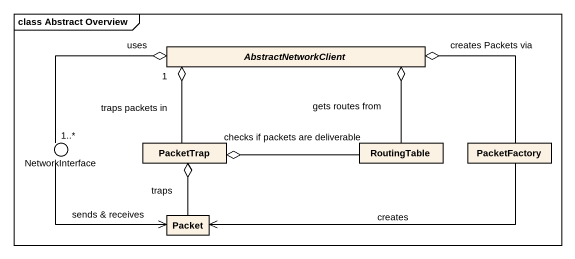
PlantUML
@startuml
mainframe class Abstract Overview
allowmixing
hide circle
hide empty members
abstract class AbstractNetworkClient
() NetworkInterface
class PacketTrap
class RoutingTable
class PacketFactory
class Packet
AbstractNetworkClient "1" o-left- "1..*" NetworkInterface : uses
AbstractNetworkClient o-- PacketTrap : traps packets in
AbstractNetworkClient o-- RoutingTable : gets routes from
AbstractNetworkClient o-right- PacketFactory : creates Packets via
NetworkInterface -right-> Packet : sends & receives
PacketTrap o-right- RoutingTable : checks if packets are deliverable
PacketTrap o-- Packet : traps
PacketFactory -left-> Packet : creates
@enduml
